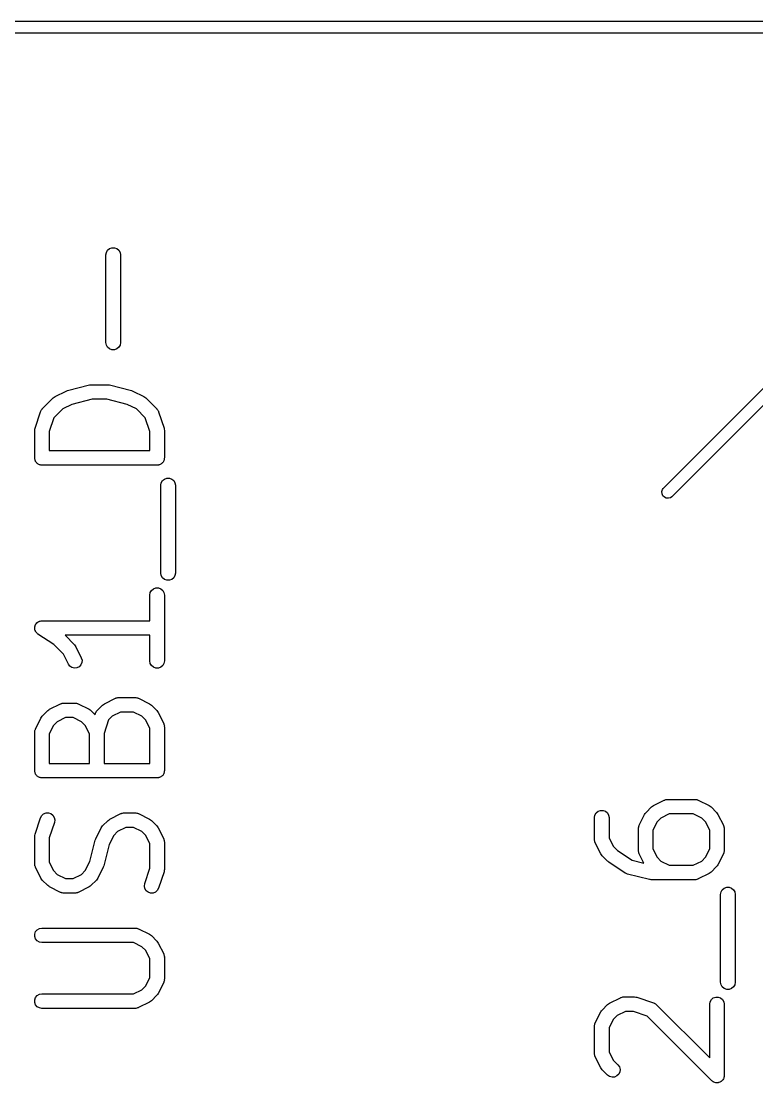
# Model space of a CAD drawing. Extents: x 98 to 199, y -139 to -72.
# Drawn here: x 105.35 to 114.59, y -91.58 to -78.25 of the extents above; entities that cross this region are included whole.
import ezdxf

# ---------------------------------------------------------------- set-up
doc = ezdxf.new("R2010")
doc.units = 0
doc.header["$MEASUREMENT"] = 0
doc.layers.add('BLACK', color=7, linetype='CONTINUOUS')

msp = doc.modelspace()

# ---------------------------------------------------------------- linework, layer by layer
at = {"layer": 'BLACK', "linetype": 'CONTINUOUS'}
for p, q in [((98.7201, -78.2458), (194.243, -78.2458)), ((194.216, -78.3958), (98.73, -78.3958)), ((106.413, -81.181), (106.418, -81.1497)), ((106.413, -82.2841), (106.413, -81.181)), ((106.418, -81.1497), (106.434, -81.1222)), ((106.434, -81.1222), (106.458, -81.1018)), ((106.458, -81.1018), (106.488, -81.0909)), ((106.488, -81.0909), (106.52, -81.0909)), ((106.52, -81.0909), (106.55, -81.1018)), ((106.55, -81.1018), (106.574, -81.1222)), ((106.574, -81.1222), (106.59, -81.1497)), ((106.59, -81.1497), (106.596, -81.181)), ((106.596, -81.181), (106.596, -82.2841)), ((106.418, -82.3153), (106.413, -82.2841)), ((106.596, -82.2841), (106.59, -82.3153)), ((106.434, -82.3428), (106.418, -82.3153)), ((106.458, -82.3633), (106.434, -82.3428)), ((106.488, -82.3741), (106.458, -82.3633)), ((106.52, -82.3741), (106.488, -82.3741)), ((106.55, -82.3633), (106.52, -82.3741)), ((106.574, -82.3428), (106.55, -82.3633)), ((106.59, -82.3153), (106.574, -82.3428)), ((113.417, -84.1144), (115.128, -82.4037)), ((115.258, -82.4858), (113.523, -84.2205)), ((105.93, -82.8848), (106.206, -82.8158)), ((106.206, -82.8158), (106.217, -82.8151)), ((106.217, -82.8151), (106.228, -82.8131)), ((106.228, -82.8131), (106.435, -82.8131)), ((106.435, -82.8131), (106.446, -82.8151)), ((106.446, -82.8151), (106.457, -82.8158)), ((106.457, -82.8158), (106.733, -82.8848)), ((105.774, -82.9607), (105.912, -82.8917)), ((105.912, -82.8917), (105.921, -82.8889)), ((105.921, -82.8889), (105.93, -82.8848)), ((106.733, -82.8848), (106.742, -82.8889)), ((106.742, -82.8889), (106.752, -82.8917)), ((106.752, -82.8917), (106.89, -82.9607)), ((105.612, -83.1157), (105.75, -82.9778)), ((105.75, -82.9778), (105.762, -82.9694)), ((105.762, -82.9694), (105.774, -82.9607)), ((105.985, -83.0598), (105.869, -83.1176)), ((106.24, -82.996), (105.985, -83.0598)), ((106.424, -82.996), (106.24, -82.996)), ((106.679, -83.0598), (106.424, -82.996)), ((106.795, -83.1176), (106.679, -83.0598)), ((106.89, -82.9607), (106.902, -82.9694)), ((106.902, -82.9694), (106.914, -82.9778)), ((106.914, -82.9778), (107.051, -83.1157)), ((105.521, -83.3582), (105.59, -83.1514)), ((105.59, -83.1514), (105.593, -83.1468)), ((105.593, -83.1468), (105.594, -83.1417)), ((105.594, -83.1417), (105.6, -83.1329)), ((105.6, -83.1329), (105.605, -83.1235)), ((105.605, -83.1235), (105.609, -83.12)), ((105.609, -83.12), (105.612, -83.1157)), ((105.869, -83.1176), (105.757, -83.2297)), ((106.907, -83.2297), (106.795, -83.1176)), ((107.051, -83.1157), (107.054, -83.12)), ((107.054, -83.12), (107.058, -83.1235)), ((107.058, -83.1235), (107.064, -83.1329)), ((107.064, -83.1329), (107.07, -83.1417)), ((107.07, -83.1417), (107.071, -83.1468)), ((107.071, -83.1468), (107.074, -83.1514)), ((107.074, -83.1514), (107.143, -83.3582)), ((105.757, -83.2297), (105.699, -83.402)), ((106.964, -83.402), (106.907, -83.2297)), ((105.517, -83.3872), (105.519, -83.3727)), ((105.517, -83.7319), (105.517, -83.3872)), ((105.519, -83.3727), (105.521, -83.3582)), ((105.699, -83.402), (105.699, -83.6404)), ((106.964, -83.6404), (106.964, -83.402)), ((107.143, -83.3582), (107.145, -83.3727)), ((107.145, -83.3727), (107.147, -83.3872)), ((107.147, -83.3872), (107.147, -83.7319)), ((105.518, -83.7397), (105.517, -83.7319)), ((105.518, -83.7477), (105.518, -83.7397)), ((105.521, -83.7553), (105.518, -83.7477)), ((105.522, -83.7631), (105.521, -83.7553)), ((105.699, -83.6404), (106.964, -83.6404)), ((107.143, -83.7553), (107.142, -83.7631)), ((107.146, -83.7477), (107.143, -83.7553)), ((107.147, -83.7319), (107.146, -83.7397)), ((107.146, -83.7397), (107.146, -83.7477)), ((105.526, -83.7701), (105.522, -83.7631)), ((105.529, -83.7776), (105.526, -83.7701)), ((105.534, -83.7837), (105.529, -83.7776)), ((105.538, -83.7906), (105.534, -83.7837)), ((105.544, -83.7958), (105.538, -83.7906)), ((105.549, -83.8019), (105.544, -83.7958)), ((105.556, -83.8059), (105.549, -83.8019)), ((105.562, -83.8111), (105.556, -83.8059)), ((105.57, -83.8138), (105.562, -83.8111)), ((105.577, -83.8178), (105.57, -83.8138)), ((105.585, -83.8192), (105.577, -83.8178)), ((105.592, -83.8219), (105.585, -83.8192)), ((105.6, -83.8219), (105.592, -83.8219)), ((105.608, -83.8233), (105.6, -83.8219)), ((107.056, -83.8233), (105.608, -83.8233)), ((107.064, -83.8219), (107.056, -83.8233)), ((107.072, -83.8219), (107.064, -83.8219)), ((107.079, -83.8192), (107.072, -83.8219)), ((107.087, -83.8178), (107.079, -83.8192)), ((107.094, -83.8138), (107.087, -83.8178)), ((107.101, -83.8111), (107.094, -83.8138)), ((107.108, -83.8059), (107.101, -83.8111)), ((107.115, -83.8019), (107.108, -83.8059)), ((107.12, -83.7958), (107.115, -83.8019)), ((107.126, -83.7906), (107.12, -83.7958)), ((107.13, -83.7837), (107.126, -83.7906)), ((107.135, -83.7776), (107.13, -83.7837)), ((107.138, -83.7701), (107.135, -83.7776)), ((107.142, -83.7631), (107.138, -83.7701)), ((107.108, -84.0453), (107.124, -84.0178)), ((107.124, -84.0178), (107.148, -83.9974)), ((107.148, -83.9974), (107.178, -83.9865)), ((107.178, -83.9865), (107.21, -83.9865)), ((107.21, -83.9865), (107.239, -83.9974)), ((107.239, -83.9974), (107.264, -84.0178)), ((107.264, -84.0178), (107.28, -84.0453)), ((107.102, -84.0766), (107.108, -84.0453)), ((107.102, -85.1797), (107.102, -84.0766)), ((107.28, -84.0453), (107.285, -84.0766)), ((107.285, -84.0766), (107.285, -85.1797)), ((113.399, -84.1562), (113.406, -84.1306)), ((113.406, -84.1306), (113.417, -84.1144)), ((113.401, -84.1825), (113.399, -84.1562)), ((113.412, -84.2065), (113.401, -84.1825)), ((113.431, -84.2252), (113.412, -84.2065)), ((113.455, -84.2364), (113.431, -84.2252)), ((113.481, -84.2387), (113.455, -84.2364)), ((113.507, -84.2318), (113.481, -84.2387)), ((113.523, -84.2205), (113.507, -84.2318)), ((107.108, -85.2109), (107.102, -85.1797)), ((107.124, -85.2384), (107.108, -85.2109)), ((107.28, -85.2109), (107.264, -85.2384)), ((107.285, -85.1797), (107.28, -85.2109)), ((107.148, -85.2589), (107.124, -85.2384)), ((107.178, -85.2697), (107.148, -85.2589)), ((107.21, -85.2697), (107.178, -85.2697)), ((107.239, -85.2589), (107.21, -85.2697)), ((107.264, -85.2384), (107.239, -85.2589)), ((106.964, -85.4554), (106.97, -85.4242)), ((106.964, -85.7777), (106.964, -85.4554)), ((106.97, -85.4242), (106.986, -85.3967)), ((106.986, -85.3967), (107.01, -85.3763)), ((107.01, -85.3763), (107.04, -85.3654)), ((107.04, -85.3654), (107.072, -85.3654)), ((107.072, -85.3654), (107.101, -85.3763)), ((107.101, -85.3763), (107.126, -85.3967)), ((107.126, -85.3967), (107.142, -85.4242)), ((107.142, -85.4242), (107.147, -85.4554)), ((107.147, -85.4554), (107.147, -86.2828)), ((105.517, -85.8632), (105.518, -85.8583)), ((105.518, -85.8741), (105.517, -85.8632)), ((105.518, -85.8532), (105.522, -85.843)), ((105.518, -85.8583), (105.518, -85.8532)), ((105.518, -85.885), (105.518, -85.8741)), ((105.52, -85.8897), (105.518, -85.885)), ((105.522, -85.843), (105.524, -85.8324)), ((105.524, -85.8324), (105.527, -85.8281)), ((105.527, -85.8281), (105.529, -85.8234)), ((105.529, -85.8234), (105.536, -85.815)), ((105.536, -85.815), (105.542, -85.8059)), ((105.542, -85.8059), (105.546, -85.8029)), ((105.546, -85.8029), (105.549, -85.7991)), ((105.549, -85.7991), (105.559, -85.7936)), ((105.559, -85.7936), (105.567, -85.7871)), ((105.567, -85.7871), (105.572, -85.7857)), ((105.572, -85.7857), (105.577, -85.7832)), ((105.577, -85.7832), (105.587, -85.7813)), ((105.587, -85.7813), (105.598, -85.7782)), ((105.598, -85.7782), (105.603, -85.7785)), ((105.603, -85.7785), (105.608, -85.7777)), ((105.608, -85.7777), (106.964, -85.7777)), ((105.52, -85.8948), (105.52, -85.8897)), ((105.525, -85.9046), (105.52, -85.8948)), ((105.529, -85.9148), (105.525, -85.9046)), ((105.532, -85.9187), (105.529, -85.9148)), ((105.534, -85.9232), (105.532, -85.9187)), ((105.542, -85.9308), (105.534, -85.9232)), ((105.549, -85.9391), (105.542, -85.9308)), ((105.554, -85.9417), (105.549, -85.9391)), ((105.557, -85.9452), (105.554, -85.9417)), ((105.757, -86.078), (105.557, -85.9452)), ((106.964, -85.9605), (105.898, -85.9605)), ((105.898, -85.9605), (106.017, -86.0802)), ((106.964, -86.2828), (106.964, -85.9605)), ((105.878, -86.199), (105.757, -86.078)), ((106.017, -86.0802), (106.026, -86.0922)), ((106.026, -86.0922), (106.034, -86.104)), ((106.034, -86.104), (106.103, -86.2419)), ((105.94, -86.3236), (105.878, -86.199)), ((106.103, -86.2419), (106.112, -86.2723)), ((106.112, -86.2723), (106.111, -86.304)), ((106.97, -86.314), (106.964, -86.2828)), ((107.147, -86.2828), (107.142, -86.314)), ((105.959, -86.3492), (105.94, -86.3236)), ((105.985, -86.3667), (105.959, -86.3492)), ((106.016, -86.374), (105.985, -86.3667)), ((106.048, -86.3704), (106.016, -86.374)), ((106.076, -86.3562), (106.048, -86.3704)), ((106.098, -86.3331), (106.076, -86.3562)), ((106.111, -86.304), (106.098, -86.3331)), ((106.986, -86.3415), (106.97, -86.314)), ((107.01, -86.3619), (106.986, -86.3415)), ((107.04, -86.3728), (107.01, -86.3619)), ((107.072, -86.3728), (107.04, -86.3728)), ((107.101, -86.3619), (107.072, -86.3728)), ((107.126, -86.3415), (107.101, -86.3619)), ((107.142, -86.314), (107.126, -86.3415)), ((105.705, -86.8904), (105.843, -86.8215)), ((105.843, -86.8215), (105.848, -86.82)), ((105.848, -86.82), (105.852, -86.8173)), ((105.852, -86.8173), (105.863, -86.8155)), ((105.863, -86.8155), (105.873, -86.8124)), ((105.873, -86.8124), (105.879, -86.8127)), ((105.879, -86.8127), (105.884, -86.8118)), ((105.884, -86.8118), (106.022, -86.8118)), ((106.022, -86.8118), (106.027, -86.8127)), ((106.027, -86.8127), (106.032, -86.8124)), ((106.032, -86.8124), (106.042, -86.8155)), ((106.042, -86.8155), (106.053, -86.8173)), ((106.053, -86.8173), (106.057, -86.82)), ((106.057, -86.82), (106.063, -86.8215)), ((106.063, -86.8215), (106.2, -86.8904)), ((106.383, -86.8302), (106.394, -86.8215)), ((106.394, -86.8215), (106.532, -86.7525)), ((106.532, -86.7525), (106.537, -86.751)), ((106.537, -86.751), (106.542, -86.7484)), ((106.542, -86.7484), (106.552, -86.7465)), ((106.552, -86.7465), (106.563, -86.7435)), ((106.563, -86.7435), (106.568, -86.7438)), ((106.568, -86.7438), (106.573, -86.7429)), ((106.573, -86.7429), (106.78, -86.7429)), ((106.78, -86.7429), (106.785, -86.7438)), ((106.785, -86.7438), (106.79, -86.7435)), ((106.79, -86.7435), (106.801, -86.7465)), ((106.801, -86.7465), (106.811, -86.7484)), ((106.811, -86.7484), (106.816, -86.751)), ((106.816, -86.751), (106.821, -86.7525)), ((106.821, -86.7525), (106.959, -86.8215)), ((106.959, -86.8215), (106.971, -86.8302)), ((105.612, -86.9765), (105.681, -86.9075)), ((105.681, -86.9075), (105.693, -86.8991)), ((105.693, -86.8991), (105.705, -86.8904)), ((106.2, -86.8904), (106.212, -86.8991)), ((106.212, -86.8991), (106.224, -86.9075)), ((106.224, -86.9075), (106.275, -86.958)), ((106.275, -86.958), (106.28, -86.9433)), ((106.28, -86.9433), (106.282, -86.9386)), ((106.282, -86.9386), (106.283, -86.9335)), ((106.283, -86.9335), (106.29, -86.9248)), ((106.29, -86.9248), (106.295, -86.9153)), ((106.295, -86.9153), (106.299, -86.9118)), ((106.299, -86.9118), (106.302, -86.9075)), ((106.302, -86.9075), (106.371, -86.8386)), ((106.371, -86.8386), (106.383, -86.8302)), ((106.595, -86.9257), (106.489, -86.9784)), ((106.758, -86.9257), (106.595, -86.9257)), ((106.864, -86.9784), (106.758, -86.9257)), ((106.971, -86.8302), (106.983, -86.8386)), ((106.983, -86.8386), (107.051, -86.9075)), ((107.051, -86.9075), (107.06, -86.9195)), ((107.06, -86.9195), (107.069, -86.9313)), ((107.069, -86.9313), (107.138, -87.0692)), ((105.526, -87.1381), (105.595, -87.0002)), ((105.595, -87.0002), (105.604, -86.9885)), ((105.604, -86.9885), (105.612, -86.9765)), ((105.8, -87.0473), (105.752, -87.0953)), ((105.905, -86.9947), (105.8, -87.0473)), ((106, -86.9947), (105.905, -86.9947)), ((106.105, -87.0473), (106, -86.9947)), ((106.153, -87.0953), (106.105, -87.0473)), ((106.446, -87.0216), (106.389, -87.1939)), ((106.489, -86.9784), (106.446, -87.0216)), ((106.912, -87.0264), (106.864, -86.9784)), ((106.964, -87.1317), (106.912, -87.0264)), ((107.138, -87.0692), (107.139, -87.0742)), ((107.139, -87.0742), (107.142, -87.0788)), ((107.142, -87.0788), (107.144, -87.0893)), ((107.144, -87.0893), (107.147, -87.0996)), ((105.517, -87.1686), (105.52, -87.1583)), ((105.517, -87.1738), (105.517, -87.1686)), ((105.517, -87.179), (105.517, -87.1738)), ((105.517, -87.6616), (105.517, -87.179)), ((105.52, -87.1583), (105.522, -87.1477)), ((105.522, -87.1477), (105.525, -87.1432)), ((105.525, -87.1432), (105.526, -87.1381)), ((105.752, -87.0953), (105.699, -87.2006)), ((105.699, -87.2006), (105.699, -87.5702)), ((106.206, -87.2006), (106.153, -87.0953)), ((106.206, -87.5702), (106.206, -87.2006)), ((106.389, -87.1939), (106.389, -87.5702)), ((106.964, -87.5702), (106.964, -87.1317)), ((107.147, -87.0996), (107.146, -87.1049)), ((107.146, -87.1049), (107.147, -87.1101)), ((107.147, -87.1101), (107.147, -87.6616)), ((105.699, -87.5702), (106.206, -87.5702)), ((106.389, -87.5702), (106.964, -87.5702)), ((105.518, -87.6695), (105.517, -87.6616)), ((105.518, -87.6775), (105.518, -87.6695)), ((105.521, -87.685), (105.518, -87.6775)), ((105.522, -87.6929), (105.521, -87.685)), ((105.526, -87.6998), (105.522, -87.6929)), ((105.529, -87.7073), (105.526, -87.6998)), ((105.534, -87.7135), (105.529, -87.7073)), ((105.538, -87.7204), (105.534, -87.7135)), ((105.544, -87.7255), (105.538, -87.7204)), ((105.549, -87.7317), (105.544, -87.7255)), ((105.556, -87.7357), (105.549, -87.7317)), ((105.562, -87.7408), (105.556, -87.7357)), ((105.57, -87.7435), (105.562, -87.7408)), ((105.577, -87.7475), (105.57, -87.7435)), ((105.585, -87.7489), (105.577, -87.7475)), ((105.592, -87.7517), (105.585, -87.7489)), ((105.6, -87.7517), (105.592, -87.7517)), ((105.608, -87.7531), (105.6, -87.7517)), ((107.056, -87.7531), (105.608, -87.7531)), ((107.064, -87.7517), (107.056, -87.7531)), ((107.072, -87.7517), (107.064, -87.7517)), ((107.079, -87.7489), (107.072, -87.7517)), ((107.087, -87.7475), (107.079, -87.7489)), ((107.094, -87.7435), (107.087, -87.7475)), ((107.101, -87.7408), (107.094, -87.7435)), ((107.108, -87.7357), (107.101, -87.7408)), ((107.115, -87.7317), (107.108, -87.7357)), ((107.12, -87.7255), (107.115, -87.7317)), ((107.126, -87.7204), (107.12, -87.7255)), ((107.13, -87.7135), (107.126, -87.7204)), ((107.135, -87.7073), (107.13, -87.7135)), ((107.138, -87.6998), (107.135, -87.7073)), ((107.142, -87.6929), (107.138, -87.6998)), ((107.143, -87.685), (107.142, -87.6929)), ((107.146, -87.6775), (107.143, -87.685)), ((107.147, -87.6616), (107.146, -87.6695)), ((107.146, -87.6695), (107.146, -87.6775)), ((113.45, -88.0257), (113.461, -88.0226)), ((113.461, -88.0226), (113.466, -88.0229)), ((113.466, -88.0229), (113.471, -88.022)), ((113.471, -88.022), (113.816, -88.022)), ((113.816, -88.022), (113.821, -88.0229)), ((113.821, -88.0229), (113.826, -88.0226)), ((113.826, -88.0226), (113.837, -88.0257)), ((113.2, -88.1867), (113.269, -88.1177)), ((113.269, -88.1177), (113.281, -88.1093)), ((113.281, -88.1093), (113.292, -88.1006)), ((113.292, -88.1006), (113.43, -88.0317)), ((113.43, -88.0317), (113.435, -88.0302)), ((113.435, -88.0302), (113.44, -88.0275)), ((113.44, -88.0275), (113.45, -88.0257)), ((113.837, -88.0257), (113.847, -88.0275)), ((113.847, -88.0275), (113.852, -88.0302)), ((113.852, -88.0302), (113.857, -88.0317)), ((113.857, -88.0317), (113.995, -88.1006)), ((113.995, -88.1006), (114.006, -88.1093)), ((114.006, -88.1093), (114.018, -88.1177)), ((114.018, -88.1177), (114.087, -88.1867)), ((105.521, -88.46), (105.59, -88.2532)), ((105.59, -88.2532), (105.605, -88.2253)), ((105.605, -88.2253), (105.629, -88.2042)), ((105.629, -88.2042), (105.659, -88.1925)), ((105.659, -88.1925), (105.69, -88.1916)), ((105.69, -88.1916), (105.72, -88.2017)), ((105.72, -88.2017), (105.745, -88.2214)), ((105.745, -88.2214), (105.762, -88.2485)), ((105.762, -88.2485), (105.768, -88.2796)), ((105.768, -88.2796), (105.764, -88.311)), ((106.371, -88.3553), (106.44, -88.2864)), ((106.44, -88.2864), (106.452, -88.278)), ((106.452, -88.278), (106.463, -88.2693)), ((106.463, -88.2693), (106.601, -88.2003)), ((106.601, -88.2003), (106.606, -88.1988)), ((106.606, -88.1988), (106.611, -88.1962)), ((106.611, -88.1962), (106.621, -88.1943)), ((106.621, -88.1943), (106.632, -88.1913)), ((106.632, -88.1913), (106.637, -88.1916)), ((106.637, -88.1916), (106.642, -88.1907)), ((106.642, -88.1907), (106.78, -88.1907)), ((106.78, -88.1907), (106.785, -88.1916)), ((106.785, -88.1916), (106.79, -88.1913)), ((106.79, -88.1913), (106.801, -88.1943)), ((106.801, -88.1943), (106.811, -88.1962)), ((106.811, -88.1962), (106.816, -88.1988)), ((106.816, -88.1988), (106.821, -88.2003)), ((106.821, -88.2003), (106.959, -88.2693)), ((106.959, -88.2693), (106.971, -88.278)), ((106.971, -88.278), (106.983, -88.2864)), ((106.983, -88.2864), (107.051, -88.3553)), ((112.552, -88.2513), (112.558, -88.2201)), ((112.552, -88.5271), (112.552, -88.2513)), ((112.558, -88.2201), (112.574, -88.1926)), ((112.574, -88.1926), (112.598, -88.1721)), ((112.598, -88.1721), (112.628, -88.1613)), ((112.628, -88.1613), (112.66, -88.1613)), ((112.66, -88.1613), (112.689, -88.1721)), ((112.689, -88.1721), (112.714, -88.1926)), ((112.714, -88.1926), (112.73, -88.2201)), ((112.73, -88.2201), (112.735, -88.2513)), ((112.735, -88.2513), (112.735, -88.5055)), ((113.114, -88.3483), (113.182, -88.2104)), ((113.182, -88.2104), (113.191, -88.1987)), ((113.191, -88.1987), (113.2, -88.1867)), ((113.387, -88.2575), (113.339, -88.3055)), ((113.493, -88.2049), (113.387, -88.2575)), ((113.794, -88.2049), (113.493, -88.2049)), ((113.9, -88.2575), (113.794, -88.2049)), ((113.947, -88.3055), (113.9, -88.2575)), ((114.087, -88.1867), (114.096, -88.1987)), ((114.096, -88.1987), (114.104, -88.2104)), ((114.104, -88.2104), (114.173, -88.3483)), ((105.764, -88.311), (105.699, -88.5038)), ((106.285, -88.517), (106.353, -88.3791)), ((106.353, -88.3791), (106.362, -88.3673)), ((106.362, -88.3673), (106.371, -88.3553)), ((106.664, -88.3735), (106.558, -88.4262)), ((106.758, -88.3735), (106.664, -88.3735)), ((106.864, -88.4262), (106.758, -88.3735)), ((107.051, -88.3553), (107.06, -88.3673)), ((107.06, -88.3673), (107.069, -88.3791)), ((107.069, -88.3791), (107.138, -88.517)), ((113.104, -88.3788), (113.108, -88.3685)), ((113.105, -88.384), (113.104, -88.3788)), ((113.104, -88.3892), (113.105, -88.384)), ((113.104, -88.665), (113.104, -88.3892)), ((113.108, -88.3685), (113.109, -88.3579)), ((113.109, -88.3579), (113.112, -88.3534)), ((113.112, -88.3534), (113.114, -88.3483)), ((113.339, -88.3055), (113.287, -88.4108)), ((113.287, -88.4108), (113.287, -88.6434)), ((114, -88.4108), (113.947, -88.3055)), ((114, -88.6434), (114, -88.4108)), ((114.173, -88.3483), (114.175, -88.3534)), ((114.175, -88.3534), (114.177, -88.3579)), ((114.177, -88.3579), (114.179, -88.3685)), ((114.179, -88.3685), (114.182, -88.3788)), ((114.182, -88.3788), (114.182, -88.384)), ((114.182, -88.384), (114.183, -88.3892)), ((114.183, -88.3892), (114.183, -88.665)), ((105.517, -88.4889), (105.519, -88.4745)), ((105.517, -88.8336), (105.517, -88.4889)), ((105.519, -88.4745), (105.521, -88.46)), ((105.699, -88.5038), (105.699, -88.8121)), ((106.211, -88.8017), (106.278, -88.5357)), ((106.278, -88.5357), (106.282, -88.5266)), ((106.282, -88.5266), (106.285, -88.517)), ((106.51, -88.4742), (106.453, -88.5898)), ((106.558, -88.4262), (106.51, -88.4742)), ((106.912, -88.4742), (106.864, -88.4262)), ((106.964, -88.5795), (106.912, -88.4742)), ((107.138, -88.517), (107.139, -88.522)), ((107.139, -88.522), (107.142, -88.5266)), ((107.142, -88.5266), (107.144, -88.5371)), ((107.144, -88.5371), (107.147, -88.5474)), ((107.147, -88.5474), (107.146, -88.5527)), ((107.146, -88.5527), (107.147, -88.5579)), ((112.553, -88.5323), (112.552, -88.5271)), ((112.553, -88.5376), (112.553, -88.5323)), ((112.556, -88.5478), (112.553, -88.5376)), ((112.558, -88.5584), (112.556, -88.5478)), ((112.735, -88.5055), (112.788, -88.6108)), ((106.453, -88.5898), (106.386, -88.8558)), ((106.964, -88.8877), (106.964, -88.5795)), ((107.147, -88.5579), (107.147, -88.9026)), ((112.56, -88.5629), (112.558, -88.5584)), ((112.562, -88.568), (112.56, -88.5629)), ((112.631, -88.7059), (112.562, -88.568)), ((112.788, -88.6108), (112.84, -88.6629)), ((112.84, -88.6629), (113.026, -88.7869)), ((113.105, -88.6702), (113.104, -88.665)), ((113.104, -88.6754), (113.105, -88.6702)), ((113.108, -88.6857), (113.104, -88.6754)), ((113.109, -88.6963), (113.108, -88.6857)), ((113.287, -88.6434), (113.339, -88.7487)), ((113.947, -88.7487), (114, -88.6434)), ((114.179, -88.6857), (114.177, -88.6963)), ((114.182, -88.6754), (114.179, -88.6857)), ((114.183, -88.665), (114.182, -88.6702)), ((114.182, -88.6702), (114.182, -88.6754)), ((105.699, -88.8121), (105.752, -88.9174)), ((106.153, -88.9174), (106.211, -88.8017)), ((112.64, -88.7177), (112.631, -88.7059)), ((112.648, -88.7296), (112.64, -88.7177)), ((112.717, -88.7986), (112.648, -88.7296)), ((112.724, -88.8038), (112.717, -88.7986)), ((112.731, -88.81), (112.724, -88.8038)), ((112.938, -88.9479), (112.731, -88.81)), ((113.026, -88.7869), (113.172, -88.8235)), ((113.112, -88.7008), (113.109, -88.6963)), ((113.114, -88.7059), (113.112, -88.7008)), ((113.172, -88.8235), (113.114, -88.7059)), ((113.339, -88.7487), (113.387, -88.7967)), ((113.387, -88.7967), (113.493, -88.8493)), ((113.794, -88.8493), (113.9, -88.7967)), ((113.9, -88.7967), (113.947, -88.7487)), ((114.173, -88.7059), (114.104, -88.8438)), ((114.175, -88.7008), (114.173, -88.7059)), ((114.177, -88.6963), (114.175, -88.7008)), ((105.517, -88.8388), (105.517, -88.8336)), ((105.517, -88.8441), (105.517, -88.8388)), ((105.52, -88.8544), (105.517, -88.8441)), ((105.522, -88.8649), (105.52, -88.8544)), ((105.525, -88.8695), (105.522, -88.8649)), ((105.526, -88.8745), (105.525, -88.8695)), ((105.595, -89.0124), (105.526, -88.8745)), ((105.752, -88.9174), (105.8, -88.9653)), ((106.105, -88.9653), (106.153, -88.9174)), ((106.379, -88.8745), (106.31, -89.0124)), ((106.382, -88.865), (106.379, -88.8745)), ((106.386, -88.8558), (106.382, -88.865)), ((106.9, -89.0805), (106.964, -88.8877)), ((107.143, -88.9315), (107.074, -89.1383)), ((107.145, -88.917), (107.143, -88.9315)), ((107.147, -88.9026), (107.145, -88.917)), ((112.952, -88.9542), (112.938, -88.9479)), ((112.966, -88.9605), (112.952, -88.9542)), ((113.493, -88.8493), (113.794, -88.8493)), ((113.995, -88.9536), (113.857, -89.0225)), ((114.006, -88.9449), (113.995, -88.9536)), ((114.018, -88.9365), (114.006, -88.9449)), ((114.087, -88.8675), (114.018, -88.9365)), ((114.096, -88.8555), (114.087, -88.8675)), ((114.104, -88.8438), (114.096, -88.8555)), ((105.604, -89.0242), (105.595, -89.0124)), ((105.612, -89.0362), (105.604, -89.0242)), ((105.681, -89.1051), (105.612, -89.0362)), ((105.8, -88.9653), (105.905, -89.018)), ((105.905, -89.018), (106, -89.018)), ((106, -89.018), (106.105, -88.9653)), ((106.293, -89.0362), (106.224, -89.1051)), ((106.302, -89.0242), (106.293, -89.0362)), ((106.31, -89.0124), (106.302, -89.0242)), ((106.895, -89.1119), (106.9, -89.0805)), ((113.242, -89.0295), (112.966, -88.9605)), ((113.253, -89.0303), (113.242, -89.0295)), ((113.264, -89.0322), (113.253, -89.0303)), ((113.816, -89.0322), (113.264, -89.0322)), ((113.821, -89.0313), (113.816, -89.0322)), ((113.826, -89.0316), (113.821, -89.0313)), ((113.837, -89.0285), (113.826, -89.0316)), ((113.847, -89.0267), (113.837, -89.0285)), ((113.852, -89.024), (113.847, -89.0267)), ((113.857, -89.0225), (113.852, -89.024)), ((105.693, -89.1135), (105.681, -89.1051)), ((105.705, -89.1223), (105.693, -89.1135)), ((105.843, -89.1912), (105.705, -89.1223)), ((105.848, -89.1927), (105.843, -89.1912)), ((105.852, -89.1953), (105.848, -89.1927)), ((105.863, -89.1972), (105.852, -89.1953)), ((105.873, -89.2003), (105.863, -89.1972)), ((105.879, -89.1999), (105.873, -89.2003)), ((105.884, -89.2009), (105.879, -89.1999)), ((106.022, -89.2009), (105.884, -89.2009)), ((106.027, -89.1999), (106.022, -89.2009)), ((106.032, -89.2003), (106.027, -89.1999)), ((106.042, -89.1972), (106.032, -89.2003)), ((106.053, -89.1953), (106.042, -89.1972)), ((106.057, -89.1927), (106.053, -89.1953)), ((106.063, -89.1912), (106.057, -89.1927)), ((106.2, -89.1223), (106.063, -89.1912)), ((106.212, -89.1135), (106.2, -89.1223)), ((106.224, -89.1051), (106.212, -89.1135)), ((106.902, -89.143), (106.895, -89.1119)), ((106.918, -89.1701), (106.902, -89.143)), ((106.943, -89.1898), (106.918, -89.1701)), ((106.973, -89.1999), (106.943, -89.1898)), ((107.005, -89.199), (106.973, -89.1999)), ((107.035, -89.1873), (107.005, -89.199)), ((107.058, -89.1663), (107.035, -89.1873)), ((107.074, -89.1383), (107.058, -89.1663)), ((114.138, -89.2165), (114.144, -89.1853)), ((114.138, -90.3196), (114.138, -89.2165)), ((114.144, -89.1853), (114.159, -89.1578)), ((114.159, -89.1578), (114.184, -89.1373)), ((114.184, -89.1373), (114.214, -89.1265)), ((114.214, -89.1265), (114.245, -89.1265)), ((114.245, -89.1265), (114.275, -89.1373)), ((114.275, -89.1373), (114.299, -89.1578)), ((114.299, -89.1578), (114.315, -89.1853)), ((114.315, -89.1853), (114.321, -89.2165)), ((114.321, -89.2165), (114.321, -90.3196)), ((105.518, -89.714), (105.529, -89.6842)), ((105.518, -89.7458), (105.518, -89.714)), ((105.529, -89.7756), (105.518, -89.7458)), ((105.529, -89.6842), (105.549, -89.6599)), ((105.549, -89.6599), (105.577, -89.644)), ((105.577, -89.644), (105.608, -89.6385)), ((105.608, -89.6385), (106.78, -89.6385)), ((106.78, -89.6385), (106.785, -89.6394)), ((106.785, -89.6394), (106.79, -89.6391)), ((106.79, -89.6391), (106.801, -89.6421)), ((106.801, -89.6421), (106.811, -89.644)), ((106.811, -89.644), (106.816, -89.6466)), ((106.816, -89.6466), (106.821, -89.6481)), ((106.821, -89.6481), (106.959, -89.7171)), ((106.959, -89.7171), (106.971, -89.7258)), ((106.971, -89.7258), (106.983, -89.7342)), ((106.983, -89.7342), (107.051, -89.8031)), ((105.549, -89.7999), (105.529, -89.7756)), ((105.577, -89.8158), (105.549, -89.7999)), ((105.608, -89.8213), (105.577, -89.8158)), ((106.758, -89.8213), (105.608, -89.8213)), ((106.864, -89.874), (106.758, -89.8213)), ((106.912, -89.922), (106.864, -89.874)), ((107.051, -89.8031), (107.06, -89.8151)), ((107.06, -89.8151), (107.069, -89.8269)), ((107.069, -89.8269), (107.138, -89.9648)), ((106.964, -90.0273), (106.912, -89.922)), ((107.138, -89.9648), (107.139, -89.9698)), ((107.139, -89.9698), (107.142, -89.9744)), ((107.142, -89.9744), (107.144, -89.9849)), ((107.144, -89.9849), (107.147, -89.9952)), ((107.147, -89.9952), (107.146, -90.0005)), ((107.146, -90.0005), (107.147, -90.0057)), ((107.147, -90.0057), (107.147, -90.2814)), ((106.964, -90.2599), (106.964, -90.0273)), ((106.912, -90.3652), (106.964, -90.2599)), ((107.147, -90.2814), (107.146, -90.2866)), ((107.146, -90.2866), (107.147, -90.2919)), ((106.758, -90.4658), (106.864, -90.4131)), ((106.864, -90.4131), (106.912, -90.3652)), ((107.138, -90.3223), (107.069, -90.4602)), ((107.139, -90.3173), (107.138, -90.3223)), ((107.142, -90.3127), (107.139, -90.3173)), ((107.144, -90.3022), (107.142, -90.3127)), ((107.147, -90.2919), (107.144, -90.3022)), ((114.144, -90.3509), (114.138, -90.3196)), ((114.159, -90.3784), (114.144, -90.3509)), ((114.184, -90.3988), (114.159, -90.3784)), ((114.214, -90.4097), (114.184, -90.3988)), ((114.245, -90.4097), (114.214, -90.4097)), ((114.275, -90.3988), (114.245, -90.4097)), ((114.299, -90.3784), (114.275, -90.3988)), ((114.315, -90.3509), (114.299, -90.3784)), ((114.321, -90.3196), (114.315, -90.3509)), ((105.518, -90.5413), (105.529, -90.5115)), ((105.518, -90.5731), (105.518, -90.5413)), ((105.529, -90.5115), (105.549, -90.4872)), ((105.549, -90.4872), (105.577, -90.4713)), ((105.577, -90.4713), (105.608, -90.4658)), ((105.608, -90.4658), (106.758, -90.4658)), ((106.983, -90.5529), (106.971, -90.5613)), ((107.051, -90.484), (106.983, -90.5529)), ((107.06, -90.472), (107.051, -90.484)), ((107.069, -90.4602), (107.06, -90.472)), ((112.741, -90.5825), (112.879, -90.5136)), ((112.879, -90.5136), (112.884, -90.5121)), ((112.884, -90.5121), (112.888, -90.5095)), ((112.888, -90.5095), (112.899, -90.5076)), ((112.899, -90.5076), (112.909, -90.5045)), ((112.909, -90.5045), (112.914, -90.5049)), ((112.914, -90.5049), (112.92, -90.5039)), ((112.92, -90.5039), (113.057, -90.5039)), ((113.057, -90.5039), (113.072, -90.5065)), ((113.072, -90.5065), (113.086, -90.5086)), ((113.086, -90.5086), (113.293, -90.5776)), ((114.006, -90.5641), (114.022, -90.5366)), ((114.022, -90.5366), (114.046, -90.5162)), ((114.046, -90.5162), (114.076, -90.5053)), ((114.076, -90.5053), (114.107, -90.5053)), ((114.107, -90.5053), (114.137, -90.5162)), ((114.137, -90.5162), (114.162, -90.5366)), ((114.162, -90.5366), (114.177, -90.5641)), ((105.529, -90.6029), (105.518, -90.5731)), ((105.549, -90.6273), (105.529, -90.6029)), ((105.577, -90.6431), (105.549, -90.6273)), ((105.608, -90.6487), (105.577, -90.6431)), ((106.78, -90.6487), (105.608, -90.6487)), ((106.785, -90.6477), (106.78, -90.6487)), ((106.79, -90.6481), (106.785, -90.6477)), ((106.801, -90.645), (106.79, -90.6481)), ((106.811, -90.6431), (106.801, -90.645)), ((106.816, -90.6405), (106.811, -90.6431)), ((106.821, -90.639), (106.816, -90.6405)), ((106.959, -90.5701), (106.821, -90.639)), ((106.971, -90.5613), (106.959, -90.5701)), ((112.631, -90.6924), (112.64, -90.6806)), ((112.64, -90.6806), (112.648, -90.6686)), ((112.648, -90.6686), (112.717, -90.5997)), ((112.717, -90.5997), (112.729, -90.5913)), ((112.729, -90.5913), (112.741, -90.5825)), ((112.941, -90.6868), (112.836, -90.7395)), ((113.043, -90.6868), (112.941, -90.6868)), ((113.215, -90.7443), (113.043, -90.6868)), ((113.293, -90.5776), (113.298, -90.5801)), ((113.298, -90.5801), (113.303, -90.5815)), ((113.303, -90.5815), (113.312, -90.5876)), ((113.312, -90.5876), (113.321, -90.5927)), ((113.321, -90.5927), (113.325, -90.5966)), ((113.325, -90.5966), (113.329, -90.5997)), ((113.329, -90.5997), (114, -91.2709)), ((114, -90.5954), (114.006, -90.5641)), ((114, -91.2709), (114, -90.5954)), ((114.177, -90.5641), (114.183, -90.5954)), ((114.183, -90.5954), (114.183, -91.4916)), ((112.562, -90.8303), (112.631, -90.6924)), ((112.788, -90.7874), (112.735, -90.8927)), ((112.836, -90.7395), (112.788, -90.7874)), ((114.027, -91.5563), (113.215, -90.7443)), ((112.552, -90.8712), (112.553, -90.866)), ((112.552, -91.2159), (112.552, -90.8712)), ((112.553, -90.8607), (112.556, -90.8504)), ((112.553, -90.866), (112.553, -90.8607)), ((112.556, -90.8504), (112.558, -90.8399)), ((112.558, -90.8399), (112.56, -90.8353)), ((112.56, -90.8353), (112.562, -90.8303)), ((112.735, -90.8927), (112.735, -91.1943)), ((112.553, -91.2211), (112.552, -91.2159)), ((112.553, -91.2263), (112.553, -91.2211)), ((112.735, -91.1943), (112.788, -91.2996)), ((112.556, -91.2366), (112.553, -91.2263)), ((112.558, -91.2471), (112.556, -91.2366)), ((112.56, -91.2517), (112.558, -91.2471)), ((112.562, -91.2568), (112.56, -91.2517)), ((112.631, -91.3946), (112.562, -91.2568)), ((112.788, -91.2996), (112.846, -91.358)), ((112.64, -91.4064), (112.631, -91.3946)), ((112.648, -91.4184), (112.64, -91.4064)), ((112.717, -91.4874), (112.648, -91.4184)), ((112.743, -91.5056), (112.717, -91.4874)), ((112.857, -91.4751), (112.834, -91.4976)), ((112.846, -91.358), (112.865, -91.3841)), ((112.87, -91.4464), (112.857, -91.4751)), ((112.865, -91.3841), (112.873, -91.4147)), ((112.873, -91.4147), (112.87, -91.4464)), ((112.774, -91.5138), (112.743, -91.5056)), ((112.805, -91.511), (112.774, -91.5138)), ((112.834, -91.4976), (112.805, -91.511)), ((114.037, -91.5632), (114.027, -91.5563)), ((114.046, -91.5708), (114.037, -91.5632)), ((114.05, -91.5722), (114.046, -91.5708)), ((114.053, -91.5745), (114.05, -91.5722)), ((114.064, -91.5776), (114.053, -91.5745)), ((114.076, -91.5817), (114.064, -91.5776)), ((114.08, -91.5817), (114.076, -91.5817)), ((114.084, -91.5827), (114.08, -91.5817)), ((114.095, -91.5817), (114.084, -91.5827)), ((114.107, -91.5817), (114.095, -91.5817)), ((114.111, -91.5803), (114.107, -91.5817)), ((114.115, -91.58), (114.111, -91.5803)), ((114.126, -91.5749), (114.115, -91.58)), ((114.137, -91.5708), (114.126, -91.5749)), ((114.14, -91.5682), (114.137, -91.5708)), ((114.144, -91.5665), (114.14, -91.5682)), ((114.152, -91.5581), (114.144, -91.5665)), ((114.162, -91.5504), (114.152, -91.5581)), ((114.164, -91.5469), (114.162, -91.5504)), ((114.166, -91.5441), (114.164, -91.5469)), ((114.172, -91.5333), (114.166, -91.5441)), ((114.177, -91.5229), (114.172, -91.5333)), ((114.178, -91.519), (114.177, -91.5229)), ((114.18, -91.5153), (114.178, -91.519)), ((114.181, -91.5034), (114.18, -91.5153)), ((114.183, -91.4916), (114.181, -91.5034))]:
    msp.add_line(p, q, dxfattribs=at)

doc.saveas('drawing.dxf')
